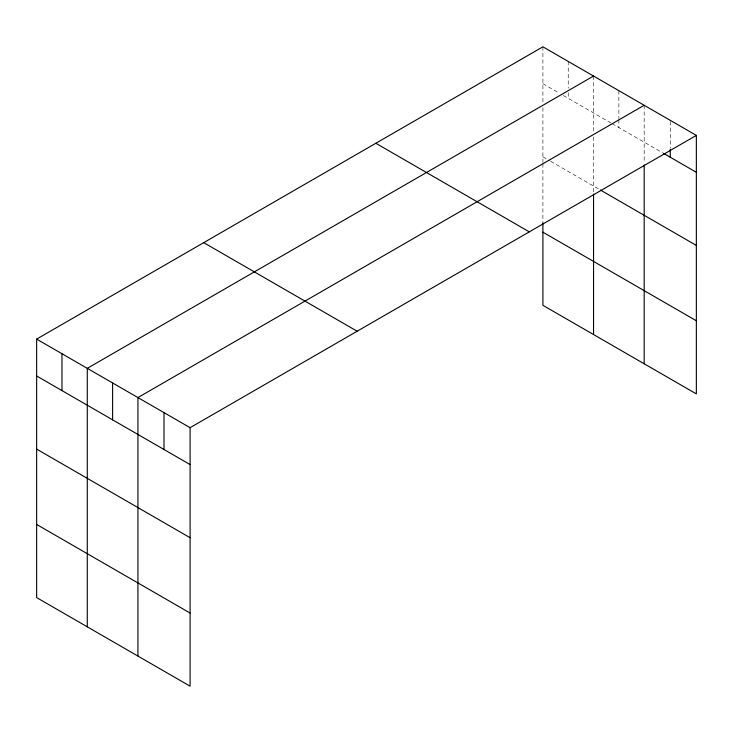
<?xml version="1.0" encoding="UTF-8"?>
<svg xmlns="http://www.w3.org/2000/svg" width="733" height="733" viewBox="0 0 733 733"><rect width="100%" height="100%" fill="white"/><g stroke="black" fill="none" stroke-linecap="round" stroke-linejoin="round"><path stroke-width="0.55" stroke-dasharray="3.67 2.75" d="M542.906 83.699L559.462 93.256M563.356 95.51L611.075 123.052M612.046 123.62L662.54 152.766M542.906 156.835L549.723 160.765M550.703 161.333L599.383 189.435M670.264 121.458L670.264 148.286M644.179 105.286L644.179 162.735M618.863 90.663L618.863 118.609M618.863 119.726L618.863 127.551M593.547 76.049L593.547 132.361M593.547 136.934L593.547 192.916M568.231 61.435L568.231 88.262M568.231 92.734L568.231 98.314M542.906 46.82L542.906 103.124M542.906 107.696L542.906 162.543M542.906 163.679L542.906 223.043"/><path stroke-width="1.1" d="M36.65 339.104L190.094 427.687L190.094 686.18L36.65 597.597L36.65 339.104L542.906 46.82L696.35 135.403L696.35 393.896L542.906 305.313L542.906 223.043M593.547 76.049L87.282 368.332L87.282 626.834M644.179 105.286L137.923 397.57L137.923 656.062M190.094 427.687L696.35 135.403M663.502 153.325L696.35 172.292M600.364 190.003L696.35 245.418M542.906 232.178L696.35 320.77M375.846 143.274L529.281 231.857M203.719 242.65L357.154 331.234M36.65 375.983L190.094 464.575M36.65 449.118L190.094 537.71M36.65 524.462L190.094 613.054M670.264 149.404L670.264 157.228M644.179 165.026L644.179 363.779M593.547 194.053L593.547 334.541M164.009 412.633L164.009 449.512M112.607 382.956L112.607 419.835M61.966 353.718L61.966 390.607"/></g></svg>
